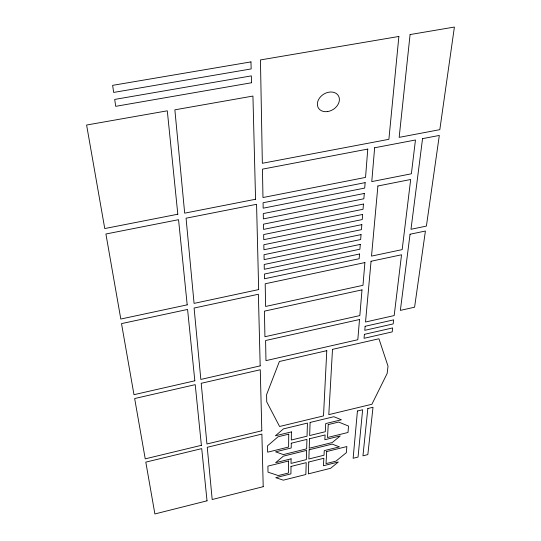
<?xml version="1.0" encoding="UTF-8"?>
<svg xmlns="http://www.w3.org/2000/svg" width="541" height="541" viewBox="0 0 541 541"><rect width="100%" height="100%" fill="white"/><g stroke="black" fill="none" stroke-linecap="round" stroke-linejoin="round"><path stroke-width="0.81" d="M288.509 461.013L288.414 473.037L278.29 475.566L268.011 472.165L267.903 466.126L288.509 461.013M288.732 434.18L288.624 447.035L267.646 452.181L267.531 445.825L278.094 436.763L288.732 434.18M291.004 466.437L290.923 473.875L275.761 477.676L283.342 480.165L305.854 474.504L306.22 462.65L291.004 466.437M291.092 458.849L291.038 463.421L306.314 459.627L306.598 450.41L283.383 456.144L275.639 462.677L291.092 458.849M291.274 443.221L291.22 447.975L275.545 451.823L283.389 454.589L306.646 448.854L306.943 439.387L291.274 443.221M291.403 431.901L291.308 440.022L307.045 436.181L307.45 423.089L283.43 428.891L275.416 435.782L291.403 431.901M308.749 462.014L308.343 473.882L330.632 468.276L338.341 461.994L323.457 465.727L323.856 458.254L308.749 462.014M309.168 449.781L308.85 458.991L324.018 455.224L324.269 450.633L339.43 446.88L332.154 444.107L309.168 449.781M309.547 438.751L309.222 448.225L332.248 442.545L340.221 435.938L324.85 439.718L325.107 434.944L309.547 438.751M310.101 422.447L309.655 435.546L325.276 431.732L325.709 423.583L341.391 419.782L333.878 416.705L310.101 422.447M326.784 350.676L323.504 415.907L279.589 426.491L266.727 401.841L266.591 394.639L279.386 361.496L326.784 350.676M326.71 451.546L326.027 463.617L335.968 461.128L346.362 452.648L346.855 446.548L326.71 451.546M328.238 424.59L327.508 437.5L348.005 432.475L348.532 426.058L338.673 422.061L328.238 424.59M332.499 349.371L328.8 414.636L371.897 404.255L387.146 373.479L388.025 366.203L378.937 338.767L332.499 349.371M359.528 254L359.156 258.726L264.468 278.777L264.38 274.057L359.528 254M360.279 244.397L359.9 249.218L264.292 269.29L264.204 264.475L360.279 244.397M361.05 234.611L360.664 239.528L264.116 259.619L264.028 254.703L361.05 234.611M361.834 224.63L361.442 229.648L263.934 249.746L263.839 244.735L361.834 224.63M362.632 214.446L362.233 219.565L263.751 239.677L263.656 234.557L362.632 214.446M363.451 204.058L363.038 209.279L263.562 229.398L263.467 224.177L363.451 204.058M364.282 193.455L363.863 198.784L263.366 218.902L263.271 213.573L364.282 193.455M365.134 182.635L364.708 188.072L263.169 208.19L263.075 202.747L365.134 182.635M367.772 149.079L365.54 177.414L262.973 197.526L262.453 169.15L367.772 149.079M359.508 319.521L357.811 339.728L265.969 360.631L265.597 340.526L359.508 319.521M362.003 289.875L359.839 315.579L264.921 336.739L264.434 311.143L362.003 289.875M364.905 262.568L362.977 285.323L265.604 306.463L265.198 283.782L364.905 262.568M374.642 147.767L371.775 181.593L411.37 173.789L415.468 139.991L374.642 147.767M357.432 411.018L353.131 458.288L358.047 457.057L362.639 409.76L357.432 411.018M364.404 334.338L364.046 338.314L392.191 331.91L392.671 327.927L364.404 334.338M365.134 326.291L364.769 330.335L393.158 323.917L393.652 319.866L365.134 326.291M371.052 261.262L365.527 322.01L394.173 315.579L401.544 254.777L371.052 261.262M377.895 185.989L371.518 256.109L402.173 249.617L410.68 179.49L377.895 185.989M398.873 36.463L388.891 139.314L262.351 163.287L260.451 59.929L398.873 36.463M367.833 408.509L362.95 455.833L367.839 454.602L373.013 407.258L367.833 408.509M410.078 34.563L399.157 137.367L439.819 129.664L454.399 27.05L410.078 34.563M410.051 234.233L400.36 310.385L414.589 307.2L425.415 231.021L410.051 234.233M422.548 138.638L410.984 229.296L426.409 226.084L439.319 135.439L422.548 138.638M207.027 500.824L154.888 513.95L145.806 462.129L201.725 448.624L207.027 500.824M263.21 486.684L212.187 499.526L207.25 447.292L261.891 434.092L263.21 486.684M201.387 445.324L145.231 458.849L134.655 398.534L195.22 384.658L201.387 445.324M261.81 430.771L206.939 443.985L201.205 383.292L260.275 369.76L261.81 430.771M194.828 380.803L133.979 394.693L121.515 323.606L187.578 309.438L194.828 380.803M260.18 365.885L200.839 379.43L194.097 308.039L258.382 294.257L260.18 365.885M187.2 304.853L120.805 319.034L105.908 234.003L178.55 219.687L187.2 304.853M258.666 289.584L194.07 303.386L186.063 218.206L256.562 204.302L258.666 289.584M177.813 214.229L104.758 228.552L86.601 125.032L167.297 110.817L177.813 214.229M255.562 199.257L184.677 213.161L174.865 109.823L252.931 96.068L255.562 199.257M251.518 82.753L115.713 106.327L114.699 99.422L251.335 75.882L251.518 82.753M250.963 61.89L112.629 85.35L113.671 92.43L251.152 68.93L250.963 61.89M327.386 111.595A11.733 8.994 -32.2 0 0 338.389 95.723A11.733 8.994 -32.2 0 0 319.373 98.232A11.733 8.994 -32.2 0 0 327.386 111.595"/></g></svg>
